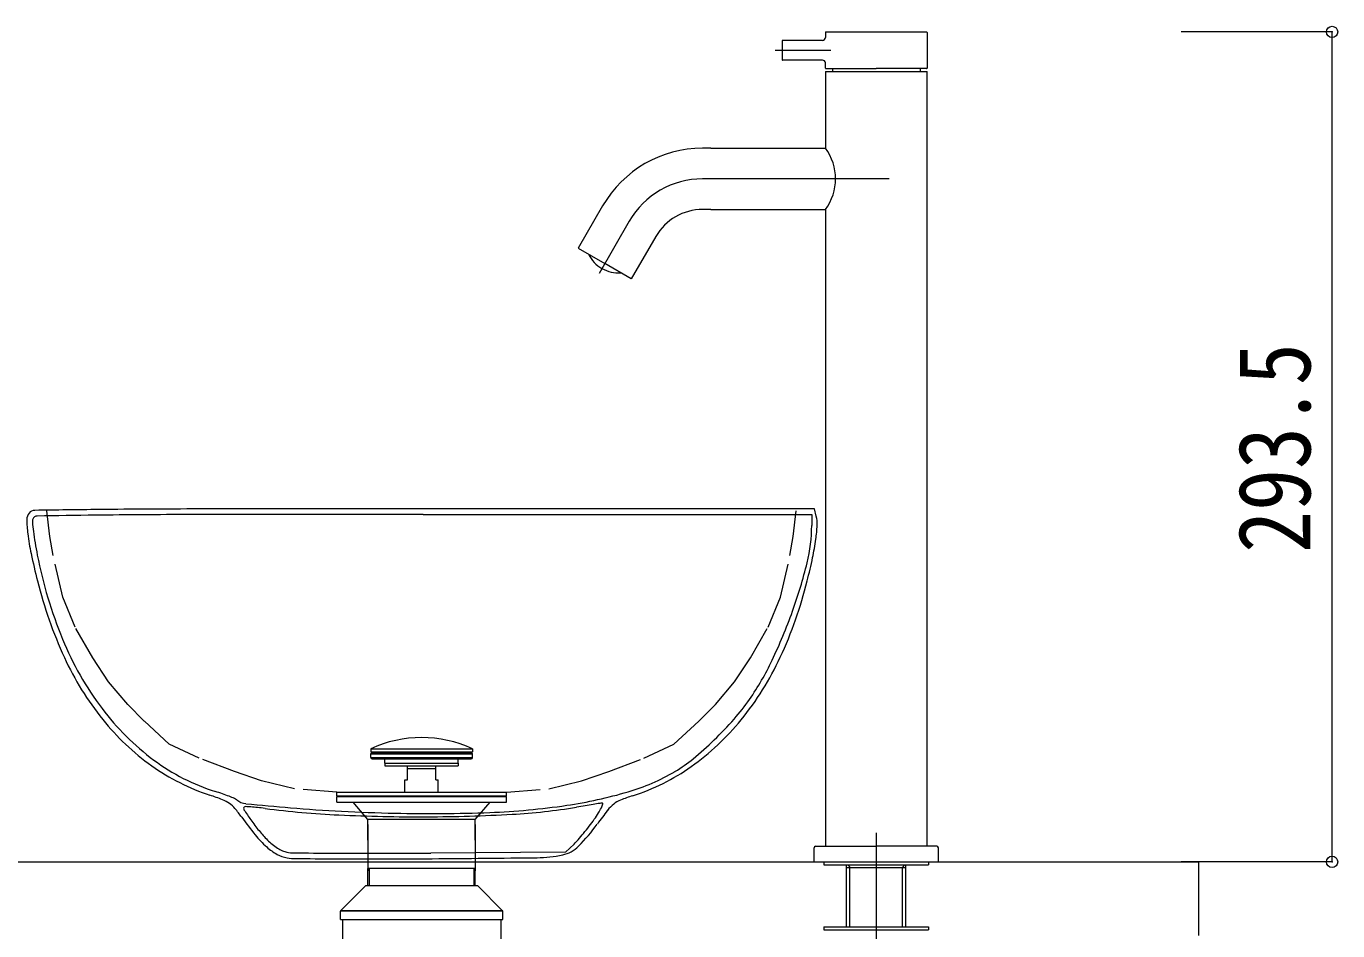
# Model space of a CAD drawing. Units: millimetres at full size, sheet at 1:10; details may follow other scales. Extents: x -749335 to 2004, y -1400 to 92633.
# Drawn here: x -1553.6 to -1089.4, y 16 to 336.1 of the extents above; entities that cross this region are included whole.
import ezdxf
from ezdxf.enums import TextEntityAlignment as Align

# ---------------------------------------------------------------- set-up
doc = ezdxf.new("R2010")
doc.units = ezdxf.units.MM
doc.header["$LTSCALE"] = 10
doc.header["$PDMODE"] = 32
doc.header["$PDSIZE"] = 4
doc.linetypes.add('DASHED1', pattern=[1.8, 1.2, -0.6])
doc.layers.add('2-0_アウトライン', color=7, linetype='Continuous', lineweight=18)
doc.layers.add('2-1_什器図', color=7, linetype='Continuous', lineweight=15)
doc.styles.add('ＭＳ ゴシック', font='')
doc.styles.get('ＭＳ ゴシック').set_extended_font_data('MS Gothic')

msp = doc.modelspace()

# ---------------------------------------------------------------- linework, layer by layer
at = {"layer": '2-0_アウトライン', "lineweight": 15}
for p, q in [((-1271.74, 331.11), (-1285.9, 331.11)), ((-1271.73, 324.12), (-1285.9, 324.12)), ((-1311.24, 292.96), (-1314.18, 292.96)), ((-1311.24, 282.11), (-1314.18, 282.11)), ((-1311.24, 271.26), (-1314.18, 271.26)), ((-1394.65, 55.41), (-1432.65, 55.41)), ((-1432.65, 53.61), (-1432.65, 37.25)), ((-1394.65, 53.61), (-1394.65, 37.25)), ((-1432.15, 38.04), (-1432.15, 32.04)), ((-1395.15, 38.04), (-1395.15, 32.04))]:
    msp.add_line(p, q, dxfattribs=at)
at = {"layer": '2-0_アウトライン', "linetype": 'DASHED1', "lineweight": 15}
for p, q in [((-1545.2, 155.58), (-1546.26, 164.62)), ((-1282.09, 155.58), (-1281.03, 164.62)), ((-1544.03, 148.85), (-1545.2, 155.58)), ((-1283.26, 148.85), (-1282.09, 155.58)), ((-1540.66, 134.09), (-1544.03, 148.85)), ((-1286.63, 134.09), (-1283.26, 148.85)), ((-1536.26, 123.47), (-1540.66, 134.09)), ((-1291.03, 123.47), (-1286.63, 134.09)), ((-1530.04, 112.58), (-1536.26, 123.47)), ((-1297.25, 112.58), (-1291.03, 123.47)), ((-1524.42, 104.09), (-1530.04, 112.58)), ((-1302.87, 104.09), (-1297.25, 112.58)), ((-1517.67, 96.09), (-1524.42, 104.09)), ((-1309.62, 96.09), (-1302.87, 104.09)), ((-1511.8, 90.22), (-1517.67, 96.09)), ((-1315.49, 90.22), (-1309.62, 96.09)), ((-1502.93, 82.02), (-1511.8, 90.22)), ((-1324.36, 82.02), (-1315.49, 90.22)), ((-1492.31, 77.1), (-1502.93, 82.02)), ((-1334.99, 77.1), (-1324.36, 82.02)), ((-1479.87, 72.44), (-1492.31, 77.1)), ((-1347.42, 72.44), (-1334.99, 77.1)), ((-1470.29, 69.07), (-1479.87, 72.44)), ((-1357.01, 69.07), (-1347.42, 72.44)), ((-1458.63, 66.22), (-1470.29, 69.07)), ((-1443.65, 65.04), (-1458.63, 66.22)), ((-1383.65, 65.04), (-1368.66, 66.22)), ((-1368.66, 66.22), (-1357.01, 69.07))]:
    msp.add_line(p, q, dxfattribs=at)
at = {"layer": '2-0_アウトライン'}
for p, q in [((-1431.65, 80.39), (-1431.65, 79.39)), ((-1431.65, 80.39), (-1395.65, 80.39)), ((-1431.65, 79.39), (-1395.65, 79.39)), ((-1426.65, 78.89), (-1426.65, 79.39)), ((-1400.65, 78.89), (-1400.65, 79.39)), ((-1395.65, 80.39), (-1395.65, 79.39)), ((-1431.65, 77.39), (-1431.65, 78.69)), ((-1431.65, 78.69), (-1395.65, 78.69)), ((-1431.65, 77.39), (-1395.65, 77.39)), ((-1431.45, 78.89), (-1395.85, 78.89)), ((-1431.15, 76.89), (-1396.15, 76.89)), ((-1426.65, 75.39), (-1426.65, 76.89)), ((-1426.65, 75.39), (-1426.65, 74.39)), ((-1426.65, 75.39), (-1400.65, 75.39)), ((-1426.65, 75.39), (-1400.65, 75.39)), ((-1426.65, 74.39), (-1400.65, 74.39)), ((-1418.65, 69.39), (-1418.65, 74.39)), ((-1408.65, 69.39), (-1408.65, 74.39)), ((-1400.65, 75.39), (-1400.65, 76.89)), ((-1400.65, 75.39), (-1400.65, 74.39)), ((-1395.65, 77.39), (-1395.65, 78.69)), ((-1408.65, 73.39), (-1418.65, 73.39)), ((-1443.65, 63.74), (-1443.65, 65.04)), ((-1443.65, 65.04), (-1383.65, 65.04)), ((-1419.55, 65.04), (-1419.55, 69.39)), ((-1419.55, 69.39), (-1418.65, 69.39)), ((-1408.65, 69.39), (-1407.75, 69.39)), ((-1407.75, 65.04), (-1407.75, 69.39)), ((-1383.65, 63.74), (-1383.65, 65.04)), ((-1442.17, 63.51), (-1443.65, 63.74)), ((-1442.17, 63.51), (-1443.65, 63.74)), ((-1443.65, 63.74), (-1383.65, 63.74)), ((-1443.65, 61.51), (-1443.65, 63.51)), ((-1443.65, 63.51), (-1383.65, 63.51)), ((-1443.65, 61.51), (-1383.65, 61.51)), ((-1432.65, 55.41), (-1437.9, 61.51)), ((-1394.65, 55.41), (-1389.4, 61.51)), ((-1385.13, 63.51), (-1383.65, 63.74)), ((-1385.13, 63.51), (-1383.65, 63.74)), ((-1383.65, 61.51), (-1383.65, 63.51)), ((-1432.65, 48.04), (-1432.65, 55.41)), ((-1432.65, 48.04), (-1432.65, 55.41)), ((-1394.65, 48.04), (-1394.65, 55.41)), ((-1394.65, 38.04), (-1432.65, 38.04)), ((-1432.65, 32.04), (-1432.65, 38.04)), ((-1432.65, 32.04), (-1432.65, 38.04)), ((-1394.65, 32.04), (-1394.65, 38.04)), ((-1442.34, 23.1), (-1433.4, 32.04)), ((-1433.4, 32.04), (-1393.9, 32.04)), ((-1384.96, 23.1), (-1393.9, 32.04)), ((-1442.4, 20.04), (-1442.4, 22.96)), ((-1384.9, 22.96), (-1442.4, 22.96)), ((-1442.4, 20.04), (-1384.9, 20.04)), ((-1384.96, 23.1), (-1442.34, 23.1)), ((-1441.65, 20.04), (-1441.65, 9.04)), ((-1385.65, 20.04), (-1385.65, 9.04)), ((-1384.9, 20.04), (-1384.9, 22.96))]:
    msp.add_line(p, q, dxfattribs=at)
for centre, radius, start, end in [((-1413.65, 41.89), 42.5, 64.9424, 115.0576), ((-1431.45, 78.69), 0.2, 90, 180), ((-1431.15, 77.39), 0.5, 180, 270), ((-1396.15, 77.39), 0.5, 270, 0), ((-1395.85, 78.69), 0.2, 0, 90), ((-1442.2, 22.96), 0.2, 135, 180), ((-1385.1, 22.96), 0.2, 0, 45)]:
    msp.add_arc(centre, radius, start, end, dxfattribs=at)
at = {"layer": '2-1_什器図'}
for p, q in [((-1286, 331.01), (-1286, 324.21)), ((-1270.74, 333.91), (-1270.74, 332.11)), ((-1270.54, 334.11), (-1234.94, 334.11)), ((-1234.74, 333.91), (-1234.74, 321.31)), ((-1288.49, 327.61), (-1268.75, 327.61)), ((-1270.74, 321.31), (-1270.74, 323.11)), ((-1270.54, 321.11), (-1252.74, 321.11)), ((-1268.24, 321.11), (-1268.24, 320.11)), ((-1234.94, 321.11), (-1252.74, 321.11)), ((-1237.24, 321.11), (-1237.24, 320.11)), ((-1270.74, 320.11), (-1270.74, 292.96)), ((-1234.74, 45.91), (-1234.74, 320.11)), ((-1311.24, 292.96), (-1270.74, 292.96)), ((-1248.11, 282.11), (-1311.24, 282.11)), ((-1349.56, 272.54), (-1358.22, 257.54)), ((-1311.24, 271.26), (-1270.74, 271.26)), ((-1270.74, 271.26), (-1270.74, 45.91)), ((-1340.16, 267.11), (-1350.85, 248.6)), ((-1358.22, 257.54), (-1348.82, 252.11)), ((-1413.09, 163.34), (-1275.56, 163.34)), ((-1274.6, 165.34), (-1412.96, 165.34)), ((-1275.56, 163.34), (-1275.56, 159.4)), ((-1273.96, 162.78), (-1274.6, 165.34)), ((-1359.66, 46.73), (-1362.69, 43.84)), ((-1252.74, 50.66), (-1252.74, -28.22)), ((-1362.69, 43.84), (-1410.37, 43.53)), ((-1274.74, 40.41), (-1274.74, 45.41)), ((-1274.24, 45.91), (-1252.74, 45.91)), ((-1231.24, 45.91), (-1252.74, 45.91)), ((-1230.74, 40.41), (-1230.74, 45.41)), ((-1688.65, 40.41), (-1138.65, 40.41)), ((-1271.24, 40.41), (-1271.24, 39.41)), ((-1271.24, 39.41), (-1234.24, 39.41)), ((-1263.21, 17.41), (-1263.21, 39.41)), ((-1263.21, 38.4), (-1242.26, 38.4)), ((-1262.64, 39.41), (-1262.05, 38.4)), ((-1262.05, 17.41), (-1262.05, 38.4)), ((-1242.84, 39.41), (-1243.42, 38.4)), ((-1243.42, 17.41), (-1243.42, 38.4)), ((-1242.26, 17.41), (-1242.26, 39.41)), ((-1234.24, 40.41), (-1234.24, 39.41)), ((-1138.65, 40.41), (-1138.65, 14.41)), ((-1271.24, 17.41), (-1234.24, 17.41)), ((-1271.24, 17.41), (-1271.24, 16.41)), ((-1271.24, 16.41), (-1234.24, 16.41)), ((-1234.24, 17.41), (-1234.24, 16.41))]:
    msp.add_line(p, q, dxfattribs=at)
at = {"layer": '2-1_什器図', "color": 4, "lineweight": 9}
for p, q in [((-1091.38, 334.11), (-1144.77, 334.11)), ((-1091.38, 40.41), (-1091.38, 334.11)), ((-1091.38, 40.41), (-1144.77, 40.41))]:
    msp.add_line(p, q, dxfattribs=at)
at = {"layer": '2-1_什器図'}
for points in [[(-1270.74, 320.11), (-1252.74, 320.11), (-1234.74, 320.11)], [(-1330.77, 261.69), (-1339.43, 246.69), (-1348.82, 252.11)]]:
    msp.add_lwpolyline(points, dxfattribs=at)
for centre, radius, start, end in [((-1285.9, 331.01), 0.1, 90, 180), ((-1271.73, 332.11), 1, 269.7871, 0.3439), ((-1270.54, 333.91), 0.2, 90, 180), ((-1234.94, 333.91), 0.2, 0, 90), ((-1285.9, 324.21), 0.1, 180, 270), ((-1271.73, 323.12), 1, 359.6964, 90.1274), ((-1270.54, 321.31), 0.2, 180, 270), ((-1234.94, 321.31), 0.2, 270, 0), ((-1314.18, 252.11), 40.85, 90, 150), ((-1285.1, 282.11), 18, 322.9309, 37.0691), ((-1314.18, 252.11), 30, 90, 150), ((-1314.18, 252.11), 19.15, 90, 150), ((-1343.85, 260.73), 11.94, 206.4116, 240), ((-1343.85, 260.73), 11.94, 240, 273.5884), ((-1549.79, 161.55), 3.59, 140.3099, 180.7149), ((-1550.54, 162.17), 2.62, 90.8603, 140.3098), ((-1549.69, 161.13), 1.66, 90.9839, 159.0064), ((-1471.8, -5081.48), 5246.86, 90.61254, 90.86029), ((-1485.05, -3603.15), 3766.49, 90.66984, 90.98382), ((-1492.42, -2973.5), 3136.8, 90.05741, 90.66979), ((-1488.1, -3556.25), 3721.54, 90.06437, 90.61257), ((-1413.02, -82305.87), 82469.2, 90.00005, 90.05735), ((-1412.95, -70412.17), 70577.5, 90, 90.0644), ((-1284.79, 160.06), 11.17, 357.1936, 14.0893), ((-1508, 162.07), 45.38, 180.7149, 187.0292), ((-1548.95, 160.84), 2.46, 159.0063, 185.3742), ((-1437.72, 171.3), 114.17, 185.3742, 187.041), ((-1329.88, 159.4), 54.32, 346.0257, 360), ((-1329.27, 162.24), 55.7, 352.0587, 357.1936), ((-1474.61, 166.19), 79.03, 187.0291, 192.1883), ((-1455.7, 169.08), 96.06, 187.0409, 189.425), ((-1404.42, 177.6), 148.04, 189.4251, 191.1492), ((-1364.1, 167.1), 90.87, 347.9135, 352.0587), ((-1266.76, 211.08), 291.67, 192.1882, 194.141), ((-1393.37, 179.77), 159.3, 191.1492, 202.3247), ((-1451.95, 189.78), 180.11, 340.3034, 346.0256), ((-1515.28, 199.47), 245.48, 345.9391, 347.9135), ((-1396.78, 178.32), 157.59, 194.141, 204.5875), ((-1424.64, 176.77), 152.04, 335.1231, 345.9392), ((-1459.33, 192.42), 187.95, 334.5789, 340.3034), ((-1438.23, 161.35), 110.81, 202.3247, 216.9939), ((-1445.32, 156.11), 104.2, 204.5874, 218.8295), ((-1382.46, 157.21), 105.55, 320.9041, 335.1232), ((-1379.18, 154.33), 99.21, 325.3439, 334.5789), ((-1358.29, 139.89), 73.81, 318.4751, 325.3439), ((-1453.79, 149.63), 91.33, 216.9939, 233.2858), ((-1458.6, 145.42), 87.15, 218.8295, 234.5392), ((-1369.57, 146.74), 88.93, 305.2955, 320.9041), ((-1401.89, 178.49), 132.05, 314.031, 318.475), ((-1398.67, 175.16), 127.42, 309.5582, 314.031), ((-1464.34, 137.37), 77.27, 234.5392, 251.7336), ((-1464.84, 134.81), 72.84, 233.2857, 252.5899), ((-1349.68, 115.85), 50.49, 300.6289, 309.5582), ((-1360.99, 134.96), 72.7, 286.3128, 300.6289), ((-1362.07, 136.15), 75.96, 287.728, 305.2955), ((-1512.95, -18.6), 87.94, 70.8453, 72.5898), ((-1386.27, 221.36), 162.72, 278.4741, 286.3128), ((-1515.89, -18.8), 87.19, 68.6285, 71.7335), ((-1488.52, 51.14), 12.08, 55.286, 68.6284), ((-1505.33, 3.34), 64.71, 68.6499, 70.8454), ((-1505.45, 3.03), 65.04, 66.8259, 68.6499), ((-1487.31, 52.88), 9.96, 40.0985, 55.2859), ((-1481.09, 59.94), 3.14, 50.3098, 66.8259), ((-1475.27, 66.95), 5.97, 230.3098, 264.3179), ((-1372.45, 1100.27), 1044.4, 264.31779, 265.19166), ((-1398.74, 305.02), 247.3, 272.144, 278.4741), ((-1280.6, -398.59), 464.99, 98.9507, 99.2993), ((-1268.63, -474.58), 541.93, 98.7, 98.9507), ((-1348.4, 46.68), 14.6, 95.3009, 98.6999), ((-1359.21, 64.06), 10.22, 334.0284, 341.9904), ((-1349.72, 60.97), 0.243, 341.9905, 95.3009), ((-1337.46, 50.59), 13.12, 128.6653, 142.1257), ((-1339.63, 53.31), 9.64, 111.9584, 128.6653), ((-1320.11, 4.9), 61.84, 107.728, 111.9585), ((-1515.86, 28.84), 47.28, 35.3133, 40.0984), ((-1383.17, 122.84), 115.32, 215.3132, 219.2046), ((-1475.9, 59.28), 0.735, 135, 213.0592), ((-1379.54, 122), 115.71, 213.0592, 215.2249), ((-1476.07, 59.45), 0.497, 87.3377, 135), ((-1480.93, -45.1), 105.17, 86.2601, 87.3377), ((-1477.98, 0.01), 59.95, 84.0103, 86.2601), ((-1482.85, -46.38), 106.6, 82.5481, 84.0103), ((-1428.43, 369.69), 313.01, 262.5481, 267.3499), ((-1414.33, 602.49), 544.86, 265.1916, 267.086), ((-1414.41, 672.58), 616.22, 267.34983, 270.24243), ((-1407.9, 728.84), 671.37, 267.08607, 268.70591), ((-1410.42, 617.06), 559.56, 268.7059, 272.1441), ((-1414.33, 654.75), 598.39, 270.24239, 273.13269), ((-1392.82, 261.72), 204.78, 273.1327, 279.5635), ((-1247, -603.82), 672.95, 99.2993, 99.56355), ((-1394.03, 84.59), 50.69, 324.9519, 327.9875), ((-1218.63, -41.82), 163.65, 142.1257, 144.2472), ((-1368.16, 68.41), 20.17, 327.9876, 334.0284), ((-1419.94, 93.48), 66.26, 215.225, 219.3626), ((-1432.02, 83.57), 50.64, 219.3625, 224.4241), ((-1404.71, 92.14), 65.63, 315.2564, 324.2472), ((-1432.46, 112.53), 98.21, 320.8302, 322.7103), ((-1416.13, 100.09), 77.68, 322.7103, 324.9519), ((-1443.45, 73.67), 37.53, 219.2046, 228.19), ((-1454.81, 61.23), 18.72, 224.4241, 231.312), ((-1454.29, 61.88), 19.55, 231.312, 237.9778), ((-1375.77, 63.53), 23.27, 313.7813, 318.9285), ((-1425.16, 106.58), 88.79, 318.9286, 320.8301), ((-1454.29, 61.55), 21.28, 228.19, 240.441), ((-1459.77, 51.89), 10.16, 240.441, 261.7296), ((-1455.75, 59.55), 16.8, 237.9779, 245.0356), ((-1460.16, 50.09), 6.36, 245.0356, 259.6064), ((-1458.74, 57.8), 14.21, 259.6064, 269.5096), ((-1457.98, 64.2), 22.61, 261.7297, 269.4681), ((-1416.19, 5028.22), 4984.81, 269.50958, 269.66886), ((-1432.19, 2260.42), 2216.96, 269.66882, 270.08548), ((-1434.62, 3886.78), 3843.32, 270.08548, 270.36142), ((-1448.87, 6035.97), 5994.56, 270.37263, 270.72718), ((-1373.39, 88.99), 47.11, 270.7271, 281.8553), ((-1365.99, 53.78), 11.13, 281.8552, 315.2564), ((-1274.24, 45.41), 0.5, 90, 180), ((-1231.24, 45.41), 0.5, 0, 90), ((-1421.13, 4033.15), 3991.73, 269.46811, 269.66566), ((-1431.57, 2244.98), 2203.53, 269.66573, 270.08605), ((-1433.79, 3717.47), 3676.02, 270.08612, 270.3726)]:
    msp.add_arc(centre, radius, start, end, dxfattribs=at)
at = {"layer": '2-1_什器図', "color": 6}
for p in [(-1091.38, 334.11), (-1091.38, 40.41)]:
    msp.add_point(p, dxfattribs=at)

# ---------------------------------------------------------------- texts
at = {"layer": '2-1_什器図', "style": 'ＭＳ ゴシック', "width": 0.85}
msp.add_text('293.5', height=25.66, rotation=90, dxfattribs=at).set_placement((-1091.38, 149.76), align=Align.BOTTOM_LEFT)

doc.saveas('drawing.dxf')
